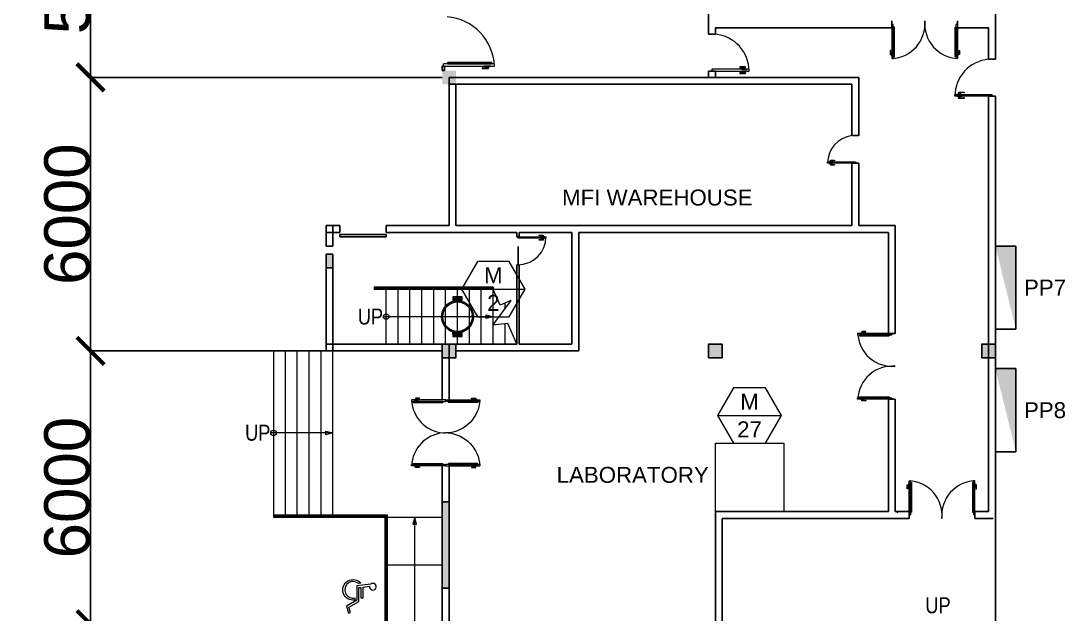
# Model space of a CAD drawing. Header units: millimetres. Extents: x 3339 to 2017737, y 4955 to 2748989.
# Drawn here: x 1568002 to 1590937, y 1267933 to 1280949 of the extents above; entities that cross this region are included whole.
import ezdxf

# ---------------------------------------------------------------- set-up
doc = ezdxf.new("R2010")
doc.units = ezdxf.units.MM
doc.header["$LTSCALE"] = 30
for name, color, linetype, lineweight in [('A-DETL-GENF', 92, 'Continuous', 13), ('A-DOOR', 31, 'Continuous', 13), ('MACHINE', 111, 'Continuous', 5), ('STAIR', 1, 'Continuous', 5), ('T-WAL', 4, 'Continuous', 5)]:
    doc.layers.add(name, color=color, linetype=linetype, lineweight=lineweight)
for name, color, linetype in [('DIM LINES', 7, 'Continuous'), ('TEXT', 7, 'Continuous'), ('window', 92, 'Continuous')]:
    doc.layers.add(name, color=color, linetype=linetype)
doc.styles.add('Arial Narrow', font='ARIALN.TTF', dxfattribs={"height": 200})
doc.styles.get("Standard").update_dxf_attribs({"font": 'arial.ttf'})
doc.dimstyles.new('GREEN', dxfattribs={"dimtxt": 1000, "dimasz": 600, "dimexe": 0.18, "dimexo": 0.0625, "dimgap": 0.09, "dimtad": 2, "dimdec": 0, "dimzin": 0, "dimdsep": 46, "dimtxsty": 'Standard', "dimblk": 'ARCHTICK', "dimcen": 0.09, "dimclrd": 3, "dimclre": 3, "dimclrt": 2, "dimadec": 0, "dimazin": 0, "dimtfac": 1, "dimtdec": 0, "dimtofl": 0, "dimtmove": 0, "dimatfit": 3, "dimfxl": 1, "dimtolj": 1, "dimtzin": 0, "dimarcsym": 0})
pattern_1 = [(45, (907161.67672, 1221756.33716), (-0.088388347648, 0.088388347648), [])]

# ---------------------------------------------------------------- blocks, each defined once
blk = doc.blocks.new('_ArchTick')
at = {"color": 0, "linetype": 'ByBlock', "const_width": 0.15}
blk.add_lwpolyline([(-0.5, -0.5), (0.5, 0.5)], dxfattribs=at)
blk = doc.blocks.new('*D664')
at = {"layer": 'Defpoints', "color": 0, "transparency": 16777216}
for p in [(1560546, 1308509), (1577256, 1308509), (1577256, 1238709)]:
    blk.add_point(p, dxfattribs=at)
at = {"layer": 'DIM LINES', "color": 3, "linetype": 'ByBlock', "lineweight": -2, "transparency": 16777216}
for p, q in [((1577256, 1308509), (1560546, 1308509)), ((1560546, 1238709), (1560546, 1308509)), ((1577256, 1238709), (1560546, 1238709))]:
    blk.add_line(p, q, dxfattribs=at)
at = {"layer": 'DIM LINES', "color": 3, "lineweight": -2, "transparency": 16777216, "xscale": 600, "yscale": 600, "zscale": 600}
for p, rotation in [((1560546, 1308509), 90), ((1560546, 1238709), 270)]:
    blk.add_blockref('_ArchTick', p, dxfattribs=dict(at, rotation=rotation))
at = {"layer": 'DIM LINES', "color": 2, "transparency": 16777216, "insert": (1560035, 1273609), "char_height": 1000, "attachment_point": 5, "rotation": 90}
blk.add_mtext('\\A1;69800', dxfattribs=at)
blk = doc.blocks.new('*D867')
at = {"layer": 'Defpoints', "color": 0, "transparency": 16777216}
for p in [(1565243, 1284709), (1577256, 1284709), (1577256, 1261709)]:
    blk.add_point(p, dxfattribs=at)
at = {"layer": 'DIM LINES', "color": 3, "linetype": 'ByBlock', "lineweight": -2, "transparency": 16777216}
for p, q in [((1577256, 1284709), (1565243, 1284709)), ((1565243, 1261709), (1565243, 1284709)), ((1577256, 1261709), (1565243, 1261709))]:
    blk.add_line(p, q, dxfattribs=at)
at = {"layer": 'DIM LINES', "color": 3, "lineweight": -2, "transparency": 16777216, "xscale": 600, "yscale": 600, "zscale": 600}
for p, rotation in [((1565243, 1284709), 90), ((1565243, 1261709), 270)]:
    blk.add_blockref('_ArchTick', p, dxfattribs=dict(at, rotation=rotation))
at = {"layer": 'DIM LINES', "color": 2, "transparency": 16777216, "insert": (1564732, 1273209), "char_height": 1000, "attachment_point": 5, "rotation": 90}
blk.add_mtext('\\A1;23000', dxfattribs=at)
blk = doc.blocks.new('*D701')
at = {"layer": 'Defpoints', "color": 0, "transparency": 16777216}
for p in [(1574704, 1267709), (1569532, 1261709), (1577256, 1261709)]:
    blk.add_point(p, dxfattribs=at)
at = {"layer": 'DIM LINES', "color": 3, "linetype": 'ByBlock', "lineweight": -2, "transparency": 16777216}
for p, q in [((1574704, 1267709), (1569532, 1267709)), ((1569532, 1267709), (1569532, 1261709)), ((1577256, 1261709), (1569532, 1261709))]:
    blk.add_line(p, q, dxfattribs=at)
at = {"layer": 'DIM LINES', "color": 3, "lineweight": -2, "transparency": 16777216, "xscale": 600, "yscale": 600, "zscale": 600}
for p, rotation in [((1569532, 1267709), 90), ((1569532, 1261709), 270)]:
    blk.add_blockref('_ArchTick', p, dxfattribs=dict(at, rotation=rotation))
at = {"layer": 'DIM LINES', "color": 2, "transparency": 16777216, "insert": (1569021, 1264709), "char_height": 1000, "attachment_point": 5, "rotation": 90}
blk.add_mtext('\\A1;6000', dxfattribs=at)
blk = doc.blocks.new('*D702')
at = {"layer": 'Defpoints', "color": 0, "transparency": 16777216}
for p in [(1577256, 1279709), (1569532, 1273709), (1577256, 1273709)]:
    blk.add_point(p, dxfattribs=at)
at = {"layer": 'DIM LINES', "color": 3, "linetype": 'ByBlock', "lineweight": -2, "transparency": 16777216}
for p, q in [((1577256, 1279709), (1569532, 1279709)), ((1569532, 1279709), (1569532, 1273709)), ((1577256, 1273709), (1569532, 1273709))]:
    blk.add_line(p, q, dxfattribs=at)
at = {"layer": 'DIM LINES', "color": 3, "lineweight": -2, "transparency": 16777216, "xscale": 600, "yscale": 600, "zscale": 600}
for p, rotation in [((1569532, 1279709), 90), ((1569532, 1273709), 270)]:
    blk.add_blockref('_ArchTick', p, dxfattribs=dict(at, rotation=rotation))
at = {"layer": 'DIM LINES', "color": 2, "transparency": 16777216, "insert": (1569021, 1276709), "char_height": 1000, "attachment_point": 5, "rotation": 90}
blk.add_mtext('\\A1;6000', dxfattribs=at)
blk = doc.blocks.new('*D703')
at = {"layer": 'Defpoints', "color": 0, "transparency": 16777216}
for p in [(1577256, 1273709), (1569532, 1267709), (1574704, 1267709)]:
    blk.add_point(p, dxfattribs=at)
at = {"layer": 'DIM LINES', "color": 3, "linetype": 'ByBlock', "lineweight": -2, "transparency": 16777216}
for p, q in [((1577256, 1273709), (1569532, 1273709)), ((1569532, 1273709), (1569532, 1267709)), ((1574704, 1267709), (1569532, 1267709))]:
    blk.add_line(p, q, dxfattribs=at)
at = {"layer": 'DIM LINES', "color": 3, "lineweight": -2, "transparency": 16777216, "xscale": 600, "yscale": 600, "zscale": 600}
for p, rotation in [((1569532, 1273709), 90), ((1569532, 1267709), 270)]:
    blk.add_blockref('_ArchTick', p, dxfattribs=dict(at, rotation=rotation))
at = {"layer": 'DIM LINES', "color": 2, "transparency": 16777216, "insert": (1569021, 1270709), "char_height": 1000, "attachment_point": 5, "rotation": 90}
blk.add_mtext('\\A1;6000', dxfattribs=at)
blk = doc.blocks.new('*D722')
at = {"layer": 'Defpoints', "color": 0, "transparency": 16777216}
for p in [(1569532, 1284709), (1577256, 1284709), (1577256, 1279709)]:
    blk.add_point(p, dxfattribs=at)
at = {"layer": 'DIM LINES', "color": 3, "linetype": 'ByBlock', "lineweight": -2, "transparency": 16777216}
for p, q in [((1577256, 1284709), (1569532, 1284709)), ((1569532, 1279709), (1569532, 1284709)), ((1577256, 1279709), (1569532, 1279709))]:
    blk.add_line(p, q, dxfattribs=at)
at = {"layer": 'DIM LINES', "color": 3, "lineweight": -2, "transparency": 16777216, "xscale": 600, "yscale": 600, "zscale": 600}
for p, rotation in [((1569532, 1284709), 90), ((1569532, 1279709), 270)]:
    blk.add_blockref('_ArchTick', p, dxfattribs=dict(at, rotation=rotation))
at = {"layer": 'DIM LINES', "color": 2, "transparency": 16777216, "insert": (1569021, 1282209), "char_height": 1000, "attachment_point": 5, "rotation": 90}
blk.add_mtext('\\A1;5000', dxfattribs=at)
blk = doc.blocks.new('slash')
at = {"layer": 'STAIR'}
for p, q in [((2543, 11669), (2695, 12018)), ((2309, 11772), (2708, 11231)), ((2173, 10818), (2370, 11270))]:
    blk.add_line(p, q, dxfattribs=at)
for points in [[(2309, 11772), (2543, 11669)], [(2370, 11270), (2708, 11231)]]:
    blk.add_lwpolyline(points, dxfattribs=at)
blk = doc.blocks.new('double door no base 0.5')
at = {"color": 0}
for p, q in [((62065, 59903), (62095, 59903)), ((63478, 59903), (63508, 59903))]:
    blk.add_line(p, q, dxfattribs=at)
at = {"layer": 'A-DETL-GENF'}
for p, q in [((62095, 59843), (62095, 59193)), ((62118, 59843), (62095, 59843)), ((62118, 59193), (62118, 59843)), ((63456, 59193), (63456, 59843)), ((63456, 59843), (63478, 59843)), ((63478, 59843), (63478, 59193)), ((62036, 59324), (62027, 59332)), ((62027, 59332), (62027, 59271)), ((62042, 59332), (62027, 59332)), ((62027, 59271), (62036, 59271)), ((62037, 59271), (62027, 59271)), ((62027, 59271), (62027, 59242)), ((62027, 59242), (62037, 59242)), ((62036, 59271), (62036, 59324)), ((62036, 59324), (62042, 59324)), ((62037, 59242), (62037, 59271)), ((62037, 59268), (62037, 59244)), ((62061, 59268), (62037, 59268)), ((62037, 59244), (62061, 59244)), ((62042, 59324), (62042, 59332)), ((62065, 59299), (62061, 59294)), ((62061, 59294), (62061, 59218)), ((62061, 59244), (62061, 59268)), ((62061, 59218), (62065, 59214)), ((62065, 59214), (62065, 59299)), ((62095, 59193), (62118, 59193)), ((63478, 59193), (63456, 59193)), ((63508, 59214), (63508, 59299)), ((63508, 59299), (63513, 59294)), ((63513, 59218), (63508, 59214)), ((63513, 59294), (63513, 59218)), ((63513, 59244), (63513, 59268)), ((63513, 59268), (63537, 59268)), ((63537, 59244), (63513, 59244)), ((63532, 59324), (63532, 59332)), ((63532, 59332), (63546, 59332)), ((63538, 59324), (63532, 59324)), ((63537, 59271), (63546, 59271)), ((63537, 59242), (63537, 59271)), ((63537, 59268), (63537, 59244)), ((63546, 59242), (63537, 59242)), ((63538, 59324), (63546, 59332)), ((63538, 59271), (63538, 59324)), ((63546, 59271), (63538, 59271)), ((63546, 59332), (63546, 59271)), ((63546, 59271), (63546, 59242))]:
    blk.add_line(p, q, dxfattribs=at)
at = {"layer": 'A-DOOR', "lineweight": 18}
for p, q in [((62065, 59903), (62065, 59153)), ((62065, 59903), (62095, 59903)), ((62095, 59153), (62095, 59903)), ((63478, 59153), (63478, 59903)), ((63508, 59903), (63478, 59903)), ((63508, 59903), (63508, 59153)), ((62065, 59153), (62095, 59153)), ((63508, 59153), (63478, 59153))]:
    blk.add_line(p, q, dxfattribs=at)
at = {"layer": 'A-DOOR'}
blk.add_line((62787, 59847), (62787, 59903), dxfattribs=at)
for centre, start, end in [((62030, 59913), 272.6963, 355.0387), ((63544, 59913), 184.9613, 267.3037)]:
    blk.add_arc(centre, 760, start, end, dxfattribs=at)

msp = doc.modelspace()

# ---------------------------------------------------------------- hatches: boundary and pattern name
h = msp.add_hatch(color=2)
h.dxf.hatch_style = 1
h.paths.add_polyline_path([(1577555.787, 1279859.357), (1577255.787, 1279859.357), (1577255.787, 1279559.357), (1577555.787, 1279559.357)])
at = {"true_color": 0xf8d731}
h = msp.add_hatch(color=40, dxfattribs=at)
h.dxf.hatch_style = 1
h.paths.add_polyline_path([(1589855.787, 1276010.181), (1589405.787, 1276010.181), (1589855.787, 1274185.181)])
h = msp.add_hatch(color=2)
h.dxf.hatch_style = 1
h.paths.add_polyline_path([(1577555.787, 1273859.357), (1577255.787, 1273859.357), (1577255.787, 1273559.357), (1577555.787, 1273559.357)])
h = msp.add_hatch(color=2)
h.dxf.hatch_style = 1
h.paths.add_polyline_path([(1583405.787, 1273859.357), (1583105.787, 1273859.357), (1583105.787, 1273559.357), (1583405.787, 1273559.357)])
h = msp.add_hatch(color=2)
h.dxf.hatch_style = 1
h.paths.add_polyline_path([(1589405.787, 1273859.357), (1589105.787, 1273859.357), (1589105.787, 1273559.357), (1589405.787, 1273559.357)])
h = msp.add_hatch(color=40, dxfattribs=at)
h.dxf.hatch_style = 1
h.paths.add_polyline_path([(1589855.787, 1273319.63), (1589405.787, 1273319.63), (1589855.787, 1271494.63)])
at = {"layer": 'MACHINE'}
h = msp.add_hatch(dxfattribs=at)
h.set_pattern_fill('ANSI31', color=256)
h.set_pattern_definition(pattern_1)
h.paths.add_polyline_path([(1577691.898, 1274794.768), (1577491.898, 1274794.768, 0.331679267), (1577241.898, 1274459.357, 0.331679267), (1577491.898, 1274123.947), (1577691.898, 1274123.947, 0.331679267), (1577941.898, 1274459.357, 0.331679267)])
h.paths.add_polyline_path([(1577916.898, 1274459.357, -1), (1577266.898, 1274459.357, -1)], flags=16)
h = msp.add_hatch(dxfattribs=at)
h.set_pattern_fill('ANSI31', color=256)
h.set_pattern_definition(pattern_1)
h.paths.add_polyline_path([(1577691.898, 1274894.768), (1577491.898, 1274894.768), (1577491.898, 1274794.768, -0.145898034), (1577691.898, 1274794.768)])
h.paths.add_polyline_path([(1577491.898, 1274794.768), (1577691.898, 1274794.768, 0.145898034)], flags=17)
h = msp.add_hatch(dxfattribs=at)
h.set_pattern_fill('ANSI31', color=256)
h.set_pattern_definition(pattern_1)
h.paths.add_polyline_path([(1577691.898, 1274123.947, -0.145898034), (1577491.898, 1274123.947), (1577491.898, 1274023.947), (1577691.898, 1274023.947)])
h.paths.add_polyline_path([(1577691.898, 1274123.947), (1577491.898, 1274123.947, 0.145898034)], flags=17)
at = {"layer": 'window'}
h = msp.add_hatch(color=256, dxfattribs=at)
h.dxf.hatch_style = 1
h.paths.add_polyline_path([(1574855.787, 1275829.357), (1574705.787, 1275829.357), (1574705.787, 1275529.357), (1574855.787, 1275529.357)])
h = msp.add_hatch(color=256, dxfattribs=at)
h.dxf.hatch_style = 1
h.paths.add_polyline_path([(1577404.167, 1268498.608), (1577255.787, 1268498.608), (1577255.787, 1270398.608), (1577404.167, 1270398.608)])

# ---------------------------------------------------------------- linework, layer by layer
at = {"color": 0}
for p, q in [((1589405.787, 1292787.977), (1589405.787, 1280149.357)), ((1583105.787, 1290509.357), (1583105.787, 1280699.357)), ((1583255.787, 1280799.357), (1583255.787, 1280699.357)), ((1583255.787, 1280699.357), (1583255.787, 1280799.357)), ((1587134.287, 1280799.357), (1583255.787, 1280799.357)), ((1587139.537, 1280874.357), (1587134.287, 1280874.357)), ((1588577.287, 1280874.357), (1588572.037, 1280874.357)), ((1589105.787, 1280799.357), (1588577.287, 1280799.357)), ((1589255.787, 1280799.357), (1588605.787, 1280799.357)), ((1589255.787, 1280799.357), (1589255.787, 1280149.357)), ((1589255.787, 1280249.357), (1589255.787, 1280149.357)), ((1589255.787, 1280149.357), (1589255.787, 1280249.357)), ((1583105.787, 1279809.357), (1583105.787, 1279709.357)), ((1583255.787, 1279809.357), (1583255.787, 1279709.357)), ((1583255.787, 1279709.357), (1583255.787, 1279809.357)), ((1577405.787, 1279709.357), (1586405.787, 1279709.357)), ((1586405.787, 1278464.357), (1586405.787, 1279709.357)), ((1577405.787, 1279559.357), (1586255.787, 1279559.357)), ((1586255.787, 1278464.357), (1586255.787, 1279559.357)), ((1586255.787, 1279559.357), (1586255.787, 1278464.357)), ((1589255.787, 1279259.357), (1589255.787, 1270184.357)), ((1589405.787, 1279259.357), (1589405.787, 1255559.357)), ((1586255.787, 1276459.357), (1586255.787, 1277796.857)), ((1586405.787, 1276459.357), (1586405.787, 1277796.857)), ((1574705.787, 1276009.357), (1574705.787, 1276459.357)), ((1574855.787, 1276459.357), (1574705.787, 1276459.357)), ((1575005.787, 1276459.357), (1574855.787, 1276459.357)), ((1575005.787, 1276309.357), (1575005.787, 1276459.357)), ((1576025.231, 1276309.357), (1576025.231, 1276459.357)), ((1577405.787, 1276459.357), (1576025.231, 1276459.357)), ((1586255.787, 1276459.357), (1577555.787, 1276459.357)), ((1587205.787, 1276459.357), (1586405.787, 1276459.357)), ((1587205.787, 1274121.857), (1587205.787, 1276459.357)), ((1574705.787, 1276309.357), (1574705.787, 1276009.357)), ((1574855.787, 1276009.357), (1574855.787, 1276309.357)), ((1574855.787, 1276309.357), (1575005.787, 1276309.357)), ((1575005.787, 1276259.357), (1575005.787, 1276209.357)), ((1575005.787, 1276259.357), (1576025.231, 1276259.357)), ((1576025.231, 1276209.357), (1575005.787, 1276209.357)), ((1578897.453, 1276309.357), (1576025.231, 1276309.357)), ((1576025.231, 1276259.357), (1576025.231, 1276209.357)), ((1578897.453, 1276209.357), (1578897.453, 1276309.357)), ((1578947.453, 1276209.357), (1578897.453, 1276209.357)), ((1578947.453, 1276209.357), (1578947.453, 1276309.357)), ((1578947.453, 1276309.357), (1578947.453, 1276209.357)), ((1580105.787, 1276309.357), (1578947.453, 1276309.357)), ((1580105.787, 1273859.357), (1580105.787, 1276309.357)), ((1580255.787, 1273859.357), (1580255.787, 1276309.357)), ((1580255.787, 1273709.357), (1580255.787, 1276309.357)), ((1587055.787, 1276309.357), (1580255.787, 1276309.357)), ((1587055.787, 1274093.357), (1587055.787, 1276309.357)), ((1587055.787, 1276309.357), (1587055.787, 1274093.357)), ((1574705.787, 1276009.357), (1574855.787, 1276009.357)), ((1578922.453, 1275599.37), (1578922.453, 1275999.37)), ((1574705.787, 1273709.357), (1574705.787, 1275829.357)), ((1574855.787, 1273859.357), (1574855.787, 1275829.357)), ((1578897.453, 1273859.357), (1578897.453, 1275599.37)), ((1578947.453, 1275599.37), (1578897.453, 1275599.37)), ((1578947.453, 1273859.357), (1578947.453, 1275599.37)), ((1587055.787, 1274095.607), (1587055.787, 1274093.357)), ((1587055.787, 1274093.357), (1587055.787, 1274095.607)), ((1587130.787, 1274093.357), (1587130.787, 1274088.107)), ((1574855.787, 1273859.357), (1577255.787, 1273859.357)), ((1577255.787, 1273859.357), (1578897.453, 1273859.357)), ((1577255.787, 1273859.357), (1577255.787, 1273709.357)), ((1577255.787, 1273709.357), (1577255.787, 1273859.357)), ((1577255.787, 1273709.357), (1577255.787, 1273859.357)), ((1577555.787, 1273859.357), (1578897.453, 1273859.357)), ((1578947.453, 1273859.357), (1580105.787, 1273859.357)), ((1578947.453, 1273859.357), (1580105.787, 1273859.357)), ((1574705.787, 1273709.357), (1577255.787, 1273709.357)), ((1577255.787, 1272630.858), (1577255.787, 1273709.357)), ((1577555.787, 1273709.357), (1580255.787, 1273709.357)), ((1587055.787, 1270184.357), (1587055.787, 1272650.357)), ((1587205.787, 1270184.357), (1587205.787, 1272621.857)), ((1577255.787, 1267709.357), (1577255.787, 1271187.858)), ((1583255.787, 1270184.357), (1583255.787, 1267709.357)), ((1583255.787, 1270184.357), (1587055.787, 1270184.357)), ((1587205.787, 1270184.357), (1587405.787, 1270184.357)), ((1587205.787, 1270184.357), (1587405.787, 1270184.357)), ((1587205.787, 1270184.357), (1587405.787, 1270184.357)), ((1587205.787, 1270184.357), (1587480.787, 1270184.357)), ((1588952.287, 1270184.357), (1589105.787, 1270184.357)), ((1588954.537, 1270184.357), (1588952.287, 1270184.357)), ((1588952.287, 1270184.357), (1588954.537, 1270184.357)), ((1589255.787, 1270184.357), (1588980.787, 1270184.357)), ((1588980.787, 1270184.357), (1589255.787, 1270184.357)), ((1577255.787, 1267709.357), (1577255.787, 1270109.357)), ((1583405.787, 1270034.357), (1583405.787, 1267559.357)), ((1583405.787, 1270034.357), (1587480.787, 1270034.357)), ((1588980.787, 1270034.357), (1589355.787, 1270034.357))]:
    msp.add_line(p, q, dxfattribs=at)
for p, q in [((1587134.287, 1280799.357), (1587134.287, 1280949.357)), ((1588577.287, 1280874.357), (1588577.287, 1280949.357)), ((1587105.787, 1280799.357), (1587134.287, 1280799.357)), ((1588605.787, 1280799.357), (1588577.287, 1280799.357)), ((1583105.787, 1280657.895), (1583105.787, 1280699.357)), ((1583255.787, 1280657.895), (1583105.787, 1280657.895)), ((1583255.787, 1280699.357), (1583255.787, 1280657.895)), ((1589255.787, 1280149.357), (1589255.787, 1280107.895)), ((1589255.787, 1280107.895), (1589405.787, 1280107.895)), ((1589405.787, 1280107.895), (1589405.787, 1280149.357)), ((1589405.787, 1280107.895), (1589405.787, 1280149.357)), ((1577305.787, 1279959.357), (1577255.787, 1279959.357)), ((1577255.787, 1279959.357), (1577255.787, 1279859.357)), ((1577305.787, 1279959.357), (1577255.787, 1279959.357)), ((1577255.787, 1279959.357), (1577255.787, 1279859.357)), ((1577305.787, 1279959.357), (1577305.787, 1279859.357)), ((1583255.787, 1279847.357), (1583105.787, 1279847.357)), ((1583105.787, 1279809.357), (1583105.787, 1279847.357)), ((1583105.787, 1279847.357), (1583255.787, 1279847.357)), ((1583255.787, 1279847.357), (1583255.787, 1279809.357)), ((1577405.787, 1279559.357), (1577405.787, 1276459.357)), ((1577405.787, 1279559.357), (1577405.787, 1276459.357)), ((1577555.787, 1279559.357), (1577555.787, 1276459.357)), ((1589255.787, 1279297.357), (1589405.787, 1279297.357)), ((1589405.787, 1279297.357), (1589255.787, 1279297.357)), ((1589255.787, 1279297.357), (1589255.787, 1279259.357)), ((1589405.787, 1279259.357), (1589405.787, 1279297.357)), ((1589405.787, 1279259.357), (1589405.787, 1279297.357)), ((1586255.787, 1278464.357), (1586255.787, 1278431.233)), ((1586255.787, 1278431.233), (1586405.787, 1278431.233)), ((1586405.787, 1278431.233), (1586405.787, 1278464.357)), ((1586255.787, 1277796.857), (1586255.787, 1277825.357)), ((1586255.787, 1277825.357), (1586405.787, 1277825.357)), ((1586405.787, 1277825.357), (1586405.787, 1277796.857)), ((1574855.787, 1276309.357), (1574855.787, 1276459.357)), ((1574855.787, 1276459.357), (1574855.787, 1276309.357)), ((1574855.787, 1276309.357), (1574705.787, 1276309.357)), ((1589405.787, 1274185.181), (1589405.787, 1276010.181)), ((1589855.787, 1276010.181), (1589405.787, 1276010.181)), ((1589855.787, 1274185.181), (1589855.787, 1276010.181)), ((1587055.787, 1274121.857), (1587055.787, 1274093.357)), ((1587055.787, 1274093.357), (1587205.787, 1274093.357)), ((1587205.787, 1274093.357), (1587205.787, 1274121.857)), ((1589855.787, 1274185.181), (1589405.787, 1274185.181)), ((1574855.787, 1273859.357), (1574705.787, 1273859.357)), ((1574705.787, 1273859.357), (1574705.787, 1273709.357)), ((1574855.787, 1273709.357), (1574855.787, 1273859.357)), ((1575764.12, 1273859.357), (1578897.453, 1273859.357)), ((1577255.787, 1273859.357), (1577255.787, 1272630.858)), ((1577405.787, 1273859.357), (1577405.787, 1272630.858)), ((1574705.787, 1273709.357), (1574855.787, 1273709.357)), ((1589405.787, 1271494.63), (1589405.787, 1273319.63)), ((1589855.787, 1273319.63), (1589405.787, 1273319.63)), ((1589855.787, 1271494.63), (1589855.787, 1273319.63)), ((1587055.787, 1272621.857), (1587055.787, 1272650.357)), ((1587055.787, 1272650.357), (1587205.787, 1272650.357)), ((1587205.787, 1272650.357), (1587205.787, 1272621.857)), ((1589855.787, 1271494.63), (1589405.787, 1271494.63)), ((1577255.787, 1271187.858), (1577255.787, 1252230.857)), ((1577405.787, 1271187.858), (1577405.787, 1265384.357)), ((1577255.787, 1268498.608), (1577255.787, 1270398.608)), ((1587480.787, 1270184.357), (1587509.287, 1270184.357)), ((1587509.287, 1270184.357), (1587509.287, 1270034.357)), ((1588980.787, 1270184.357), (1588952.287, 1270184.357)), ((1588952.287, 1270184.357), (1588952.287, 1270034.357)), ((1587509.287, 1270034.357), (1587480.787, 1270034.357)), ((1588952.287, 1270034.357), (1588980.787, 1270034.357))]:
    msp.add_line(p, q)
for points in [[(1577305.787, 1279859.357), (1577255.787, 1279859.357)], [(1577405.787, 1279559.357), (1577405.787, 1279559.357), (1577405.787, 1279709.357)]]:
    msp.add_lwpolyline(points)
for points in [[(1577555.787, 1273859.357), (1577255.787, 1273859.357), (1577255.787, 1273559.357), (1577555.787, 1273559.357), (1577555.787, 1273859.357)], [(1583405.787, 1273859.357), (1583105.787, 1273859.357), (1583105.787, 1273559.357), (1583405.787, 1273559.357), (1583405.787, 1273859.357)], [(1589405.787, 1273859.357), (1589105.787, 1273859.357), (1589105.787, 1273559.357), (1589405.787, 1273559.357), (1589405.787, 1273859.357)]]:
    msp.add_lwpolyline(points, close=True)
at = {"layer": 'A-DETL-GENF'}
for p, q in [((1587164.287, 1280813.652), (1587164.287, 1280164.152)), ((1587186.787, 1280813.652), (1587164.287, 1280813.652)), ((1587186.787, 1280164.152), (1587186.787, 1280813.652)), ((1588524.787, 1280164.152), (1588524.787, 1280813.652)), ((1588524.787, 1280813.652), (1588547.287, 1280813.652)), ((1588547.287, 1280813.652), (1588547.287, 1280164.152)), ((1587096.187, 1280303.575), (1587096.187, 1280241.77)), ((1587110.557, 1280303.575), (1587096.187, 1280303.575)), ((1587104.772, 1280294.684), (1587096.187, 1280303.27)), ((1587104.772, 1280241.77), (1587104.772, 1280294.684)), ((1587104.772, 1280294.684), (1587110.557, 1280294.684)), ((1587110.557, 1280294.684), (1587110.557, 1280303.575)), ((1587134.287, 1280270.345), (1587129.524, 1280265.582)), ((1587129.524, 1280265.582), (1587129.524, 1280189.382)), ((1587134.287, 1280184.62), (1587134.287, 1280270.345)), ((1588577.287, 1280184.62), (1588577.287, 1280270.345)), ((1588577.287, 1280270.345), (1588582.049, 1280265.582)), ((1588582.049, 1280265.582), (1588582.049, 1280189.382)), ((1588601.016, 1280294.684), (1588601.016, 1280303.575)), ((1588601.016, 1280303.575), (1588615.387, 1280303.575)), ((1588606.801, 1280294.684), (1588601.016, 1280294.684)), ((1588606.801, 1280294.684), (1588615.387, 1280303.27)), ((1588606.801, 1280241.77), (1588606.801, 1280294.684)), ((1588615.387, 1280303.575), (1588615.387, 1280241.77)), ((1578346.095, 1280038.107), (1577371.845, 1280038.107)), ((1577371.845, 1280038.107), (1577371.845, 1280004.357)), ((1578346.095, 1280004.357), (1578346.095, 1280038.107)), ((1587096.187, 1280241.77), (1587104.772, 1280241.77)), ((1587105.712, 1280241.77), (1587096.187, 1280241.77)), ((1587096.187, 1280241.77), (1587096.187, 1280213.195)), ((1587096.187, 1280213.195), (1587105.712, 1280213.195)), ((1587105.712, 1280213.195), (1587105.712, 1280241.77)), ((1587105.712, 1280239.389), (1587105.712, 1280215.576)), ((1587129.524, 1280239.389), (1587105.712, 1280239.389)), ((1587105.712, 1280215.576), (1587129.524, 1280215.576)), ((1587129.524, 1280215.576), (1587129.524, 1280239.389)), ((1587129.524, 1280189.382), (1587134.287, 1280184.62)), ((1587164.287, 1280164.152), (1587186.787, 1280164.152)), ((1588547.287, 1280164.152), (1588524.787, 1280164.152)), ((1588582.049, 1280189.382), (1588577.287, 1280184.62)), ((1588582.049, 1280215.576), (1588582.049, 1280239.389)), ((1588582.049, 1280239.389), (1588605.862, 1280239.389)), ((1588605.862, 1280215.576), (1588582.049, 1280215.576)), ((1588605.862, 1280241.77), (1588615.387, 1280241.77)), ((1588605.862, 1280213.195), (1588605.862, 1280241.77)), ((1588605.862, 1280239.389), (1588605.862, 1280215.576)), ((1588615.387, 1280213.195), (1588605.862, 1280213.195)), ((1588615.387, 1280241.77), (1588606.801, 1280241.77)), ((1588615.387, 1280241.77), (1588615.387, 1280213.195)), ((1577371.845, 1280004.357), (1578346.095, 1280004.357)), ((1578150.296, 1279923.763), (1578136.96, 1279923.763)), ((1578136.96, 1279923.763), (1578136.96, 1279902.207)), ((1578136.96, 1279902.207), (1578229.668, 1279902.207)), ((1578150.296, 1279915.085), (1578137.418, 1279902.207)), ((1578150.296, 1279915.085), (1578150.296, 1279923.763)), ((1578229.668, 1279915.085), (1578150.296, 1279915.085)), ((1578315.393, 1279959.357), (1578186.805, 1279959.357)), ((1578186.805, 1279959.357), (1578193.949, 1279952.214)), ((1578193.949, 1279952.214), (1578308.249, 1279952.214)), ((1578229.668, 1279916.495), (1578229.668, 1279902.207)), ((1578272.53, 1279916.495), (1578229.668, 1279916.495)), ((1578229.668, 1279902.207), (1578229.668, 1279915.085)), ((1578229.668, 1279902.207), (1578272.53, 1279902.207)), ((1578268.959, 1279952.214), (1578233.24, 1279952.214)), ((1578233.24, 1279952.214), (1578233.24, 1279916.495)), ((1578233.24, 1279916.495), (1578268.959, 1279916.495)), ((1578268.959, 1279916.495), (1578268.959, 1279952.214)), ((1578272.53, 1279902.207), (1578272.53, 1279916.495)), ((1578308.249, 1279952.214), (1578315.393, 1279959.357)), ((1583793.33, 1279938.157), (1583793.33, 1279918.997)), ((1583875.737, 1279938.157), (1583793.33, 1279938.157)), ((1583793.33, 1279918.997), (1583805.184, 1279918.997)), ((1583805.184, 1279815.718), (1583793.33, 1279815.718)), ((1583793.33, 1279815.718), (1583793.33, 1279796.557)), ((1583805.184, 1279926.71), (1583793.737, 1279938.157)), ((1583805.184, 1279808.004), (1583793.737, 1279796.557)), ((1583805.184, 1279918.997), (1583805.184, 1279926.71)), ((1583805.184, 1279926.71), (1583875.737, 1279926.71)), ((1583805.184, 1279808.004), (1583805.184, 1279815.718)), ((1583875.737, 1279808.004), (1583805.184, 1279808.004)), ((1583843.987, 1279893.707), (1583837.637, 1279887.357)), ((1583837.637, 1279887.357), (1583951.937, 1279887.357)), ((1583951.937, 1279847.357), (1583837.637, 1279847.357)), ((1583837.637, 1279847.357), (1583843.987, 1279841.007)), ((1583945.587, 1279893.707), (1583843.987, 1279893.707)), ((1583843.987, 1279841.007), (1583945.587, 1279841.007)), ((1583875.737, 1279926.71), (1583875.737, 1279938.157)), ((1583913.837, 1279938.157), (1583875.737, 1279938.157)), ((1583875.737, 1279938.157), (1583875.737, 1279925.457)), ((1583875.737, 1279925.457), (1583913.837, 1279925.457)), ((1583875.737, 1279809.257), (1583875.737, 1279796.557)), ((1583913.837, 1279809.257), (1583875.737, 1279809.257)), ((1583875.737, 1279796.557), (1583875.737, 1279808.004)), ((1583878.912, 1279925.457), (1583878.912, 1279893.707)), ((1583910.662, 1279925.457), (1583878.912, 1279925.457)), ((1583878.912, 1279893.707), (1583910.662, 1279893.707)), ((1583910.662, 1279841.007), (1583878.912, 1279841.007)), ((1583878.912, 1279841.007), (1583878.912, 1279809.257)), ((1583878.912, 1279809.257), (1583910.662, 1279809.257)), ((1583910.662, 1279893.707), (1583910.662, 1279925.457)), ((1583910.662, 1279809.257), (1583910.662, 1279841.007)), ((1583913.837, 1279925.457), (1583913.837, 1279938.157)), ((1583913.837, 1279796.557), (1583913.837, 1279809.257)), ((1583951.937, 1279887.357), (1583945.587, 1279893.707)), ((1583945.587, 1279841.007), (1583951.937, 1279847.357)), ((1583793.33, 1279796.557), (1583875.737, 1279796.557)), ((1583875.737, 1279796.557), (1583913.837, 1279796.557)), ((1588559.637, 1279337.357), (1588565.987, 1279343.707)), ((1588565.987, 1279343.707), (1588667.587, 1279343.707)), ((1588597.737, 1279375.457), (1588597.737, 1279388.157)), ((1588597.737, 1279388.157), (1588635.837, 1279388.157)), ((1588635.837, 1279375.457), (1588597.737, 1279375.457)), ((1588600.912, 1279343.707), (1588600.912, 1279375.457)), ((1588600.912, 1279375.457), (1588632.662, 1279375.457)), ((1588632.662, 1279343.707), (1588600.912, 1279343.707)), ((1588632.662, 1279375.457), (1588632.662, 1279343.707)), ((1588635.837, 1279376.71), (1588635.837, 1279388.157)), ((1588635.837, 1279388.157), (1588718.244, 1279388.157)), ((1588635.837, 1279388.157), (1588635.837, 1279375.457)), ((1588706.389, 1279376.71), (1588635.837, 1279376.71)), ((1588667.587, 1279343.707), (1588673.937, 1279337.357)), ((1588706.389, 1279376.71), (1588717.836, 1279388.157)), ((1588706.389, 1279368.997), (1588706.389, 1279376.71)), ((1588718.244, 1279368.997), (1588706.389, 1279368.997)), ((1588718.244, 1279388.157), (1588718.244, 1279368.997)), ((1588673.937, 1279337.357), (1588559.637, 1279337.357)), ((1588559.637, 1279297.357), (1588673.937, 1279297.357)), ((1588565.987, 1279291.007), (1588559.637, 1279297.357)), ((1588667.587, 1279291.007), (1588565.987, 1279291.007)), ((1588597.737, 1279246.557), (1588597.737, 1279259.257)), ((1588597.737, 1279259.257), (1588635.837, 1279259.257)), ((1588635.837, 1279246.557), (1588597.737, 1279246.557)), ((1588600.912, 1279259.257), (1588600.912, 1279291.007)), ((1588600.912, 1279291.007), (1588632.662, 1279291.007)), ((1588632.662, 1279259.257), (1588600.912, 1279259.257)), ((1588632.662, 1279291.007), (1588632.662, 1279259.257)), ((1588635.837, 1279259.257), (1588635.837, 1279246.557)), ((1588635.837, 1279246.557), (1588635.837, 1279258.004)), ((1588635.837, 1279258.004), (1588706.389, 1279258.004)), ((1588718.244, 1279246.557), (1588635.837, 1279246.557)), ((1588673.937, 1279297.357), (1588667.587, 1279291.007)), ((1588706.389, 1279258.004), (1588706.389, 1279265.718)), ((1588706.389, 1279265.718), (1588718.244, 1279265.718)), ((1588706.389, 1279258.004), (1588717.836, 1279246.557)), ((1588718.244, 1279265.718), (1588718.244, 1279246.557)), ((1585752.424, 1277855.357), (1585757.187, 1277860.12)), ((1585838.149, 1277855.357), (1585752.424, 1277855.357)), ((1585752.424, 1277825.357), (1585838.149, 1277825.357)), ((1585757.187, 1277820.595), (1585752.424, 1277825.357)), ((1585757.187, 1277860.12), (1585833.387, 1277860.12)), ((1585833.387, 1277820.595), (1585757.187, 1277820.595)), ((1585780.999, 1277883.932), (1585780.999, 1277893.457)), ((1585780.999, 1277893.457), (1585809.574, 1277893.457)), ((1585809.574, 1277883.932), (1585780.999, 1277883.932)), ((1585780.999, 1277787.257), (1585780.999, 1277796.782)), ((1585780.999, 1277796.782), (1585809.574, 1277796.782)), ((1585809.574, 1277787.257), (1585780.999, 1277787.257)), ((1585783.38, 1277860.12), (1585783.38, 1277883.932)), ((1585783.38, 1277883.932), (1585807.193, 1277883.932)), ((1585807.193, 1277860.12), (1585783.38, 1277860.12)), ((1585783.38, 1277796.782), (1585783.38, 1277820.595)), ((1585783.38, 1277820.595), (1585807.193, 1277820.595)), ((1585807.193, 1277796.782), (1585783.38, 1277796.782)), ((1585807.193, 1277883.932), (1585807.193, 1277860.12)), ((1585807.193, 1277820.595), (1585807.193, 1277796.782)), ((1585809.574, 1277884.872), (1585809.574, 1277893.457)), ((1585809.574, 1277893.457), (1585871.379, 1277893.457)), ((1585809.574, 1277893.457), (1585809.574, 1277883.932)), ((1585862.489, 1277884.872), (1585809.574, 1277884.872)), ((1585809.574, 1277796.782), (1585809.574, 1277787.257)), ((1585809.574, 1277787.257), (1585809.574, 1277795.843)), ((1585809.574, 1277795.843), (1585862.489, 1277795.843)), ((1585871.379, 1277787.257), (1585809.574, 1277787.257)), ((1585833.387, 1277860.12), (1585838.149, 1277855.357)), ((1585838.149, 1277825.357), (1585833.387, 1277820.595)), ((1585862.489, 1277884.872), (1585871.074, 1277893.457)), ((1585862.489, 1277879.087), (1585862.489, 1277884.872)), ((1585871.379, 1277879.087), (1585862.489, 1277879.087)), ((1585862.489, 1277795.843), (1585862.489, 1277801.628)), ((1585862.489, 1277801.628), (1585871.379, 1277801.628)), ((1585862.489, 1277795.843), (1585871.074, 1277787.257)), ((1585871.379, 1277893.457), (1585871.379, 1277879.087)), ((1585871.379, 1277801.628), (1585871.379, 1277787.257)), ((1579381.861, 1276247.457), (1579443.666, 1276247.457)), ((1579381.861, 1276233.087), (1579381.861, 1276247.457)), ((1579390.751, 1276233.087), (1579381.861, 1276233.087)), ((1579381.861, 1276141.257), (1579381.861, 1276155.628)), ((1579381.861, 1276155.628), (1579390.751, 1276155.628)), ((1579443.666, 1276141.257), (1579381.861, 1276141.257)), ((1579390.751, 1276238.872), (1579382.166, 1276247.457)), ((1579390.751, 1276149.843), (1579382.166, 1276141.257)), ((1579443.666, 1276238.872), (1579390.751, 1276238.872)), ((1579390.751, 1276238.872), (1579390.751, 1276233.087)), ((1579390.751, 1276155.628), (1579390.751, 1276149.843)), ((1579390.751, 1276149.843), (1579443.666, 1276149.843)), ((1579415.091, 1276209.357), (1579419.853, 1276214.12)), ((1579500.816, 1276209.357), (1579415.091, 1276209.357)), ((1579419.853, 1276174.595), (1579415.091, 1276179.357)), ((1579415.091, 1276179.357), (1579500.816, 1276179.357)), ((1579419.853, 1276214.12), (1579496.053, 1276214.12)), ((1579496.053, 1276174.595), (1579419.853, 1276174.595)), ((1579443.666, 1276247.457), (1579443.666, 1276238.872)), ((1579443.666, 1276237.932), (1579443.666, 1276247.457)), ((1579443.666, 1276247.457), (1579472.241, 1276247.457)), ((1579472.241, 1276237.932), (1579443.666, 1276237.932)), ((1579443.666, 1276150.782), (1579472.241, 1276150.782)), ((1579443.666, 1276141.257), (1579443.666, 1276150.782)), ((1579443.666, 1276149.843), (1579443.666, 1276141.257)), ((1579472.241, 1276141.257), (1579443.666, 1276141.257)), ((1579446.047, 1276237.932), (1579469.86, 1276237.932)), ((1579446.047, 1276214.12), (1579446.047, 1276237.932)), ((1579469.86, 1276214.12), (1579446.047, 1276214.12)), ((1579446.047, 1276150.782), (1579446.047, 1276174.595)), ((1579446.047, 1276174.595), (1579469.86, 1276174.595)), ((1579469.86, 1276150.782), (1579446.047, 1276150.782)), ((1579469.86, 1276237.932), (1579469.86, 1276214.12)), ((1579469.86, 1276174.595), (1579469.86, 1276150.782)), ((1579472.241, 1276247.457), (1579472.241, 1276237.932)), ((1579472.241, 1276150.782), (1579472.241, 1276141.257)), ((1579496.053, 1276214.12), (1579500.816, 1276209.357)), ((1579500.816, 1276179.357), (1579496.053, 1276174.595)), ((1586445.812, 1274098.12), (1586441.049, 1274093.357)), ((1586441.049, 1274093.357), (1586526.774, 1274093.357)), ((1586522.012, 1274098.12), (1586445.812, 1274098.12)), ((1586498.199, 1274131.457), (1586469.624, 1274131.457)), ((1586469.624, 1274131.457), (1586469.624, 1274121.932)), ((1586469.624, 1274121.932), (1586498.199, 1274121.932)), ((1586495.818, 1274121.932), (1586472.005, 1274121.932)), ((1586472.005, 1274121.932), (1586472.005, 1274098.12)), ((1586472.005, 1274098.12), (1586495.818, 1274098.12)), ((1586495.818, 1274098.12), (1586495.818, 1274121.932)), ((1586560.004, 1274131.457), (1586498.199, 1274131.457)), ((1586498.199, 1274122.872), (1586551.114, 1274122.872)), ((1586551.114, 1274122.872), (1586559.699, 1274131.457)), ((1586551.114, 1274122.872), (1586551.114, 1274117.087)), ((1586551.114, 1274117.087), (1586560.004, 1274117.087)), ((1586560.004, 1274117.087), (1586560.004, 1274131.457)), ((1587070.081, 1274063.357), (1586420.581, 1274063.357)), ((1586420.581, 1274063.357), (1586420.581, 1274040.857)), ((1586420.581, 1274040.857), (1587070.081, 1274040.857)), ((1587070.081, 1274040.857), (1587070.081, 1274063.357)), ((1586420.581, 1272702.857), (1587070.081, 1272702.857)), ((1586420.581, 1272680.357), (1586420.581, 1272702.857)), ((1587070.081, 1272702.857), (1587070.081, 1272680.357)), ((1587070.081, 1272680.357), (1586420.581, 1272680.357)), ((1586441.049, 1272650.357), (1586526.774, 1272650.357)), ((1586445.812, 1272645.595), (1586441.049, 1272650.357)), ((1586522.012, 1272645.595), (1586445.812, 1272645.595)), ((1586469.624, 1272612.257), (1586469.624, 1272621.782)), ((1586469.624, 1272621.782), (1586498.199, 1272621.782)), ((1586498.199, 1272612.257), (1586469.624, 1272612.257)), ((1586472.005, 1272621.782), (1586472.005, 1272645.595)), ((1586472.005, 1272645.595), (1586495.818, 1272645.595)), ((1586495.818, 1272621.782), (1586472.005, 1272621.782)), ((1586495.818, 1272645.595), (1586495.818, 1272621.782)), ((1586498.199, 1272621.782), (1586498.199, 1272612.257)), ((1586498.199, 1272620.843), (1586551.114, 1272620.843)), ((1586560.004, 1272612.257), (1586498.199, 1272612.257)), ((1586526.774, 1272650.357), (1586522.012, 1272645.595)), ((1586551.114, 1272620.843), (1586551.114, 1272626.628)), ((1586551.114, 1272626.628), (1586560.004, 1272626.628)), ((1586551.114, 1272620.843), (1586559.699, 1272612.257)), ((1586560.004, 1272626.628), (1586560.004, 1272612.257)), ((1587471.187, 1270741.945), (1587471.187, 1270770.52)), ((1587471.187, 1270770.52), (1587480.712, 1270770.52)), ((1587471.187, 1270680.14), (1587471.187, 1270741.945)), ((1587480.712, 1270741.945), (1587471.187, 1270741.945)), ((1587479.772, 1270689.03), (1587471.187, 1270680.445)), ((1587485.558, 1270680.14), (1587471.187, 1270680.14)), ((1587479.772, 1270741.945), (1587479.772, 1270689.03)), ((1587479.772, 1270689.03), (1587485.558, 1270689.03)), ((1587480.712, 1270770.52), (1587480.712, 1270741.945)), ((1587480.712, 1270744.326), (1587480.712, 1270768.139)), ((1587480.712, 1270768.139), (1587504.525, 1270768.139)), ((1587504.525, 1270744.326), (1587480.712, 1270744.326)), ((1587485.558, 1270689.03), (1587485.558, 1270680.14)), ((1587504.525, 1270794.332), (1587509.287, 1270799.095)), ((1587504.525, 1270718.132), (1587504.525, 1270794.332)), ((1587504.525, 1270768.139), (1587504.525, 1270744.326)), ((1587509.287, 1270713.37), (1587504.525, 1270718.132)), ((1587509.287, 1270799.095), (1587509.287, 1270713.37)), ((1587539.287, 1270170.063), (1587539.287, 1270819.563)), ((1587539.287, 1270819.563), (1587561.787, 1270819.563)), ((1587561.787, 1270819.563), (1587561.787, 1270170.063)), ((1588899.787, 1270819.563), (1588899.787, 1270170.063)), ((1588922.287, 1270819.563), (1588899.787, 1270819.563)), ((1588922.287, 1270170.063), (1588922.287, 1270819.563)), ((1588952.287, 1270799.095), (1588952.287, 1270713.37)), ((1588957.05, 1270794.332), (1588952.287, 1270799.095)), ((1588957.05, 1270718.132), (1588957.05, 1270794.332)), ((1588980.862, 1270768.139), (1588957.05, 1270768.139)), ((1588957.05, 1270768.139), (1588957.05, 1270744.326)), ((1588957.05, 1270744.326), (1588980.862, 1270744.326)), ((1588981.802, 1270689.03), (1588976.016, 1270689.03)), ((1588976.016, 1270689.03), (1588976.016, 1270680.14)), ((1588976.016, 1270680.14), (1588990.387, 1270680.14)), ((1588990.387, 1270770.52), (1588980.862, 1270770.52)), ((1588980.862, 1270770.52), (1588980.862, 1270741.945)), ((1588980.862, 1270744.326), (1588980.862, 1270768.139)), ((1588981.802, 1270741.945), (1588981.802, 1270689.03)), ((1588981.802, 1270689.03), (1588990.387, 1270680.445)), ((1588990.387, 1270741.945), (1588990.387, 1270770.52)), ((1588990.387, 1270680.14), (1588990.387, 1270741.945)), ((1585771.806, 1270185.152), (1585780.391, 1270185.152)), ((1587281.481, 1270185.152), (1587291.006, 1270185.152)), ((1587291.006, 1270185.152), (1587282.42, 1270185.152)), ((1587561.787, 1270170.063), (1587539.287, 1270170.063)), ((1588899.787, 1270170.063), (1588922.287, 1270170.063)), ((1587252.906, 1270156.577), (1587257.668, 1270161.34))]:
    msp.add_line(p, q, dxfattribs=at)
at = {"layer": 'A-DOOR', "lineweight": 18}
for p, q in [((1587134.287, 1280874.357), (1587134.287, 1280124.357)), ((1587134.287, 1280874.357), (1587164.287, 1280874.357)), ((1587164.287, 1280124.357), (1587164.287, 1280874.357)), ((1588547.287, 1280124.357), (1588547.287, 1280874.357)), ((1588577.287, 1280874.357), (1588547.287, 1280874.357)), ((1588577.287, 1280874.357), (1588577.287, 1280124.357)), ((1587134.287, 1280124.357), (1587164.287, 1280124.357)), ((1588577.287, 1280124.357), (1588547.287, 1280124.357)), ((1578405.787, 1280004.357), (1577280.787, 1280004.357)), ((1577280.787, 1279959.357), (1577280.787, 1280004.357)), ((1577280.787, 1279959.357), (1578405.787, 1279959.357)), ((1578405.787, 1279959.357), (1578405.787, 1280004.357)), ((1583180.787, 1279887.357), (1583180.787, 1279847.357)), ((1583994.787, 1279887.357), (1583180.787, 1279887.357)), ((1583180.787, 1279847.357), (1583994.787, 1279847.357)), ((1583994.787, 1279847.357), (1583994.787, 1279887.357)), ((1588516.787, 1279297.357), (1588516.787, 1279337.357)), ((1588516.787, 1279337.357), (1589330.787, 1279337.357)), ((1589330.787, 1279297.357), (1588516.787, 1279297.357)), ((1589330.787, 1279337.357), (1589330.787, 1279297.357)), ((1585720.287, 1277825.357), (1585720.287, 1277855.357)), ((1585720.287, 1277855.357), (1586330.787, 1277855.357)), ((1586330.787, 1277825.357), (1585720.287, 1277825.357)), ((1586330.787, 1277855.357), (1586330.787, 1277825.357)), ((1578922.453, 1276179.357), (1578922.453, 1276209.357)), ((1578922.453, 1276209.357), (1579532.953, 1276209.357)), ((1579532.953, 1276179.357), (1578922.453, 1276179.357)), ((1579532.953, 1276209.357), (1579532.953, 1276179.357)), ((1587130.787, 1274093.357), (1586380.787, 1274093.357)), ((1586380.787, 1274093.357), (1586380.787, 1274063.357)), ((1587130.787, 1274093.357), (1587130.787, 1274063.357)), ((1586380.787, 1274063.357), (1587130.787, 1274063.357)), ((1586380.787, 1272650.357), (1586380.787, 1272680.357)), ((1586380.787, 1272680.357), (1587130.787, 1272680.357)), ((1587130.787, 1272650.357), (1586380.787, 1272650.357)), ((1587130.787, 1272650.357), (1587130.787, 1272680.357)), ((1587509.287, 1270109.357), (1587509.287, 1270859.357)), ((1587509.287, 1270859.357), (1587539.287, 1270859.357)), ((1587539.287, 1270859.357), (1587539.287, 1270109.357)), ((1588952.287, 1270859.357), (1588922.287, 1270859.357)), ((1588922.287, 1270859.357), (1588922.287, 1270109.357)), ((1588952.287, 1270109.357), (1588952.287, 1270859.357)), ((1587509.287, 1270109.357), (1587539.287, 1270109.357)), ((1588952.287, 1270109.357), (1588922.287, 1270109.357))]:
    msp.add_line(p, q, dxfattribs=at)
at = {"layer": 'A-DOOR'}
for centre, radius, start, end in [((1577266.891, 1279905.721), 1140.158, 2.6963499, 85.038693), ((1587098.529, 1280883.621), 760.105, 272.6963499, 4.961307), ((1588613.044, 1280883.621), 760.105, 175.038693, 267.3036501), ((1583180.787, 1279847.357), 814, 0, 84.7134068), ((1589330.787, 1279297.357), 814, 95.2865932, 180), ((1586330.787, 1277825.357), 610.5, 97.05662, 180), ((1578922.453, 1276209.357), 610.5, 272.3469208, 0), ((1587140.051, 1274129.115), 760.105, 182.6963499, 274.961307), ((1587140.051, 1272614.6), 760.105, 85.038693, 177.3036501), ((1587473.53, 1270100.094), 760.105, 355.038693, 87.3036501), ((1588988.045, 1270100.094), 760.105, 92.6963499, 184.961307)]:
    msp.add_arc(centre, radius, start, end, dxfattribs=at)
at = {"layer": 'MACHINE'}
for p, q in [((1577679.235, 1275065.575), (1579079.235, 1275065.575)), ((1577691.898, 1274894.768), (1577491.898, 1274894.768)), ((1577491.898, 1274894.768), (1577491.898, 1274794.768)), ((1577491.898, 1274794.768), (1577691.898, 1274794.768)), ((1577691.898, 1274794.768), (1577691.898, 1274894.768)), ((1577691.898, 1274123.947), (1577491.898, 1274123.947)), ((1577491.898, 1274123.947), (1577491.898, 1274023.947)), ((1577691.898, 1274023.947), (1577691.898, 1274123.947)), ((1577491.898, 1274023.947), (1577691.898, 1274023.947)), ((1583305.787, 1272290.575), (1584705.787, 1272290.575)), ((1583255.787, 1270184.357), (1583255.787, 1271684.357)), ((1583255.787, 1271684.357), (1584755.787, 1271684.357)), ((1584755.787, 1271684.357), (1584755.787, 1270184.357)), ((1584755.787, 1270184.357), (1583255.787, 1270184.357))]:
    msp.add_line(p, q, dxfattribs=at)
for points in [[(1578029.235, 1275671.793), (1577679.235, 1275065.575), (1578029.235, 1274459.357), (1578729.235, 1274459.357), (1579079.235, 1275065.575), (1578729.235, 1275671.793)], [(1583655.787, 1272896.793), (1583305.787, 1272290.575), (1583655.787, 1271684.357), (1584355.787, 1271684.357), (1584705.787, 1272290.575), (1584355.787, 1272896.793)]]:
    msp.add_lwpolyline(points, close=True, dxfattribs=at)
for radius in [350, 325]:
    msp.add_circle((1577591.898, 1274459.357), radius, dxfattribs=at)
at = {"layer": 'STAIR', "color": 244, "linetype": 'ByBlock', "true_color": 0x991b1e}
for p, q in [((1578375.231, 1275109.357), (1575764.12, 1275109.357)), ((1578375.231, 1275084.357), (1575764.12, 1275084.357)), ((1578375.231, 1275059.357), (1575764.12, 1275059.357)), ((1576025.231, 1273859.357), (1576025.231, 1275059.357)), ((1576286.342, 1273859.357), (1576286.342, 1275059.357)), ((1576547.453, 1273859.357), (1576547.453, 1275059.357)), ((1576808.564, 1273859.357), (1576808.564, 1275059.357)), ((1577069.676, 1273859.357), (1577069.676, 1275059.357)), ((1577330.787, 1273859.357), (1577330.787, 1275059.357)), ((1577591.898, 1273859.357), (1577591.898, 1275059.357)), ((1577853.009, 1273859.357), (1577853.009, 1275059.357)), ((1578114.12, 1273859.357), (1578114.12, 1275059.357)), ((1578375.231, 1274289.811), (1578375.231, 1275059.357)), ((1578636.342, 1274643.113), (1578636.342, 1274758.305)), ((1578636.342, 1273859.357), (1578636.342, 1274303.895)), ((1578375.231, 1273859.357), (1578375.231, 1274274.058)), ((1578897.453, 1273859.357), (1575764.12, 1273859.357)), ((1574594.676, 1272509.357), (1574594.676, 1273709.357))]:
    msp.add_line(p, q, dxfattribs=at)
at = {"layer": 'STAIR'}
for p, q in [((1575764.12, 1275109.357), (1575764.12, 1275059.357)), ((1578375.231, 1275109.357), (1578375.231, 1275059.357)), ((1578526.96, 1274710.703), (1578375.231, 1275059.357)), ((1578897.453, 1273859.357), (1578700.792, 1274311.26)), ((1573550.231, 1273709.357), (1573550.231, 1270059.357)), ((1573550.231, 1270109.357), (1576055.787, 1270109.357)), ((1573550.231, 1270084.357), (1576030.787, 1270084.357)), ((1573550.231, 1270059.357), (1576005.787, 1270059.357))]:
    msp.add_line(p, q, dxfattribs=at)
at = {"layer": 'STAIR', "color": 1}
for p, q in [((1578375.231, 1274459.357), (1575964.852, 1274459.357)), ((1578221.833, 1274417.393), (1578221.833, 1274498.157)), ((1578221.833, 1274498.157), (1578375.231, 1274459.357)), ((1578375.231, 1274459.357), (1578221.833, 1274417.393)), ((1574855.787, 1271909.357), (1573489.852, 1271909.357)), ((1574702.389, 1271867.393), (1574702.389, 1271948.157)), ((1574702.389, 1271948.157), (1574855.787, 1271909.357)), ((1574855.787, 1271909.357), (1574702.389, 1271867.393)), ((1576655.787, 1270059.357), (1576613.822, 1269905.959)), ((1576694.586, 1269905.959), (1576655.787, 1270059.357)), ((1576655.787, 1262321.857), (1576655.787, 1270059.357)), ((1576613.822, 1269905.959), (1576694.586, 1269905.959))]:
    msp.add_line(p, q, dxfattribs=at)
at = {"layer": 'STAIR', "color": 0, "linetype": 'ByBlock'}
for points in [[(1575471.11, 1268611.122), (1575414.557, 1268604.277, 1.607748101), (1575336.606, 1268288.441), (1575336.606, 1268242.566, -1.729757262)], [(1575426.653, 1268515.037), (1575471.676, 1268520.487), (1575471.676, 1268287.259), (1575516.699, 1268287.259), (1575516.699, 1268525.937), (1575659.64, 1268543.239, 4.985504912), (1575687.68, 1268591.985), (1575381.629, 1268554.939), (1575381.629, 1268236.561), (1575153.202, 1268106.672), (1575200.899, 1267951.55), (1575243.934, 1267964.783), (1575206.851, 1268085.385), (1575426.653, 1268210.369)]]:
    msp.add_lwpolyline(points, format="xyb", close=True, dxfattribs=at)
at = {"layer": 'STAIR', "color": 1}
for centre in [(1576025.231, 1274459.357), (1573550.231, 1271909.357)]:
    msp.add_circle(centre, 60.379, dxfattribs=at)
at = {"layer": 'T-WAL', "color": 244, "linetype": 'ByBlock', "true_color": 0x991b1e}
for p, q in [((1574855.787, 1273709.357), (1573550.231, 1273709.357)), ((1573811.342, 1270109.357), (1573811.342, 1273709.357)), ((1574072.453, 1272509.357), (1574072.453, 1273709.357)), ((1574072.453, 1270109.357), (1574072.453, 1273709.357)), ((1574333.564, 1272509.357), (1574333.564, 1273709.357)), ((1574333.564, 1270109.357), (1574333.564, 1273709.357)), ((1574594.676, 1270109.357), (1574594.676, 1273709.357)), ((1574855.787, 1272459.357), (1574855.787, 1273709.357)), ((1574855.787, 1270109.357), (1574855.787, 1273709.357)), ((1576005.787, 1262984.357), (1576005.787, 1270059.357)), ((1576030.787, 1262984.357), (1576030.787, 1270084.357)), ((1576055.787, 1268492.691), (1576055.787, 1270109.357)), ((1576055.787, 1270059.357), (1577255.787, 1270059.357)), ((1577255.787, 1268492.691), (1577255.787, 1270059.357)), ((1576055.787, 1269014.913), (1577255.787, 1269014.913)), ((1576055.787, 1262984.357), (1576055.787, 1268492.691))]:
    msp.add_line(p, q, dxfattribs=at)
at = {"layer": 'window'}
for p, q in [((1574855.787, 1275829.357), (1574705.787, 1275829.357)), ((1574705.787, 1275829.357), (1574705.787, 1275529.357)), ((1574855.787, 1275829.357), (1574855.787, 1275529.357)), ((1574705.787, 1275529.357), (1574855.787, 1275529.357)), ((1577255.787, 1270398.608), (1577404.167, 1270398.608)), ((1577255.787, 1268498.608), (1577404.167, 1268498.608))]:
    msp.add_line(p, q, dxfattribs=at)

# ---------------------------------------------------------------- block references
at = {"color": 0, "rotation": 269.9995834250659}
msp.add_blockref('double door no base 0.5', (1517428.016, 1334696.564), dxfattribs=at)
at = {"color": 0, "xscale": -1, "rotation": 90.00041657493415}
msp.add_blockref('double door no base 0.5', (1637233.558, 1334696.564), dxfattribs=at)
at = {"layer": 'STAIR', "color": 0, "xscale": -1}
msp.add_blockref('slash', (1581070.389, 1263041.247), dxfattribs=at)

# ---------------------------------------------------------------- texts
at = {"layer": 'MACHINE', "char_height": 350, "attachment_point": 5}
for s, width, gutter_width, insert in [('\\pxqc,t0,1;M', 1073.77782, 2002.986, (1578379.235, 1275368.684)), ('\\pxqc;2', 1274.05619, 2757.711, (1578379.235, 1274762.466)), ('\\pxqc,t0,1;M', 1073.77782, 2002.986, (1584005.787, 1272593.684)), ('\\pxqc;27', 1274.05619, 2757.711, (1584005.787, 1271987.466))]:
    msp.add_mtext_dynamic_manual_height_columns(s, width=width, gutter_width=gutter_width, heights=[0], dxfattribs=dict(at, insert=insert))
at = {"layer": 'STAIR', "color": 1, "char_height": 350, "attachment_point": 1, "style": 'Arial Narrow'}
for insert in [(1575401.374, 1274637.819), (1572926.374, 1272087.819), (1587867.168, 1268301.807)]:
    msp.add_mtext_dynamic_manual_height_columns('UP', width=800.09192, gutter_width=1, heights=[136.329], dxfattribs=dict(at, insert=insert))
at = {"layer": 'TEXT', "char_height": 350, "attachment_point": 1}
for s, insert in [('\\pxqc;MFI WAREHOUSE', (1579321.792, 1277249.041)), ('\\pxqc;LABORATORY', (1578781.92, 1271163.498))]:
    msp.add_mtext_dynamic_manual_height_columns(s, width=5317.05443, gutter_width=0, heights=[1406.025], dxfattribs=dict(at, insert=insert))
at = {"layer": 'TEXT', "color": 40, "true_color": 0xf8d731, "char_height": 350, "attachment_point": 1}
for s, insert in [('\\pxqc;PP7', (1590077.563, 1275273.397)), ('\\pxqc;PP8', (1590077.563, 1272582.846))]:
    msp.add_mtext_dynamic_manual_height_columns(s, width=837.91337, gutter_width=0, heights=[0], dxfattribs=dict(at, insert=insert))

# ---------------------------------------------------------------- dimensions: what is measured, and where the dimension line sits
at = {"layer": 'DIM LINES', "color": 0}
for base, p1, p2, picture, middle in [((1560545.756, 1308509.357), (1577255.787, 1238709.357), (1577255.787, 1308509.357), '*D664', (1560035.093, 1273609.357)), ((1565243.412, 1284709.357), (1577255.787, 1261709.357), (1577255.787, 1284709.357), '*D867', (1564732.408, 1273209.357)), ((1569532.043, 1284709.357), (1577255.787, 1279709.357), (1577255.787, 1284709.357), '*D722', (1569021.38, 1282209.357)), ((1569532.043, 1273709.357), (1577255.787, 1279709.357), (1577255.787, 1273709.357), '*D702', (1569021.38, 1276709.357)), ((1569532.043, 1267709.357), (1577255.787, 1273709.357), (1574703.984, 1267709.357), '*D703', (1569021.38, 1270709.357)), ((1569532.043, 1261709.357), (1574703.984, 1267709.357), (1577255.787, 1261709.357), '*D701', (1569021.38, 1264709.357))]:
    dim = msp.add_linear_dim(base=base, p1=p1, p2=p2, angle=90, dimstyle='GREEN', dxfattribs=at)
    dim.commit()
    dim.dimension.update_dxf_attribs({"geometry": picture, "text_midpoint": middle})

doc.saveas('drawing.dxf')
